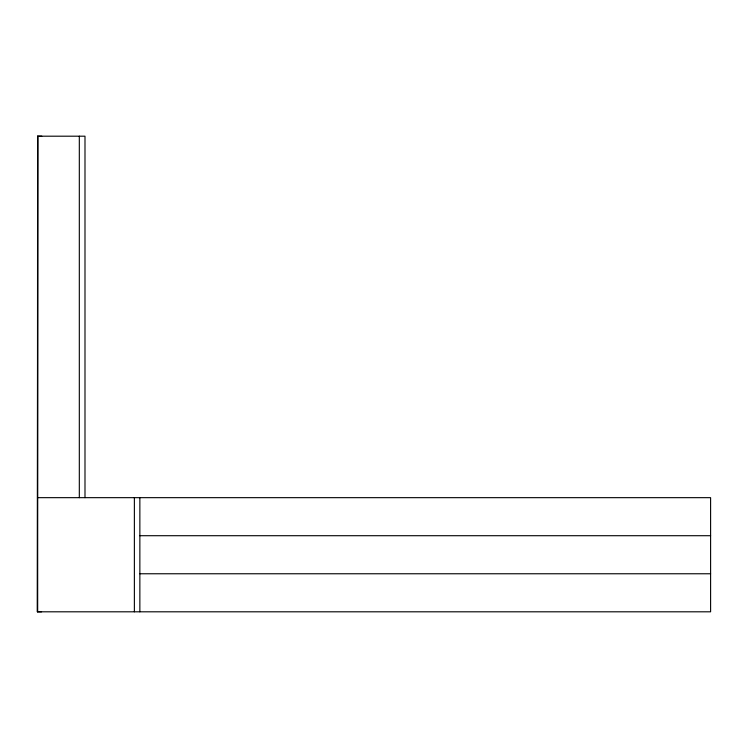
<?xml version="1.0" encoding="UTF-8"?>
<svg xmlns="http://www.w3.org/2000/svg" width="748" height="748" viewBox="0 0 748 748"><rect width="100%" height="100%" fill="white"/><g stroke="black" fill="none" stroke-linecap="round" stroke-linejoin="round"><path stroke-width="1.12" d="M84.992 497.663L84.992 136.192L37.596 136.192L37.4 611.808L37.709 136.192L37.671 611.808L710.6 611.808L710.6 497.663L37.596 497.663M37.624 136.192L41.795 136.192M139.857 535.708L710.6 535.708M139.857 573.763L710.6 573.763M37.4 611.808L41.57 611.808M139.857 497.663L139.857 611.808M134.378 497.663L134.378 611.808M79.316 136.192L79.316 497.663"/></g></svg>
